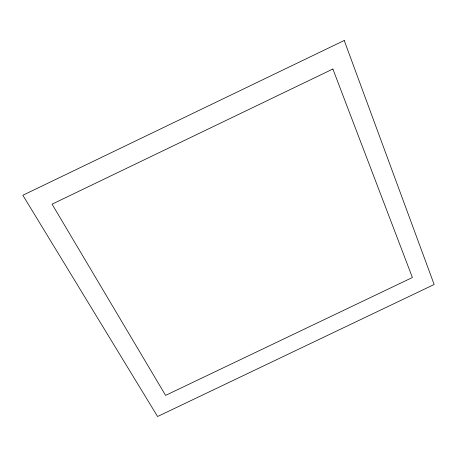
<?xml version="1.0" encoding="UTF-8"?>
<svg xmlns="http://www.w3.org/2000/svg" width="457" height="457" viewBox="0 0 457 457"><rect width="100%" height="100%" fill="white"/><g stroke="black" fill="none" stroke-linecap="round" stroke-linejoin="round"><path stroke-width="0.69" d="M344.224 40.484L22.85 195.259L157.574 416.516L434.15 284.5L344.224 40.484M332.885 69.024L52.069 204.17L165.594 395.385L412.397 277.513L332.885 69.024"/></g></svg>
